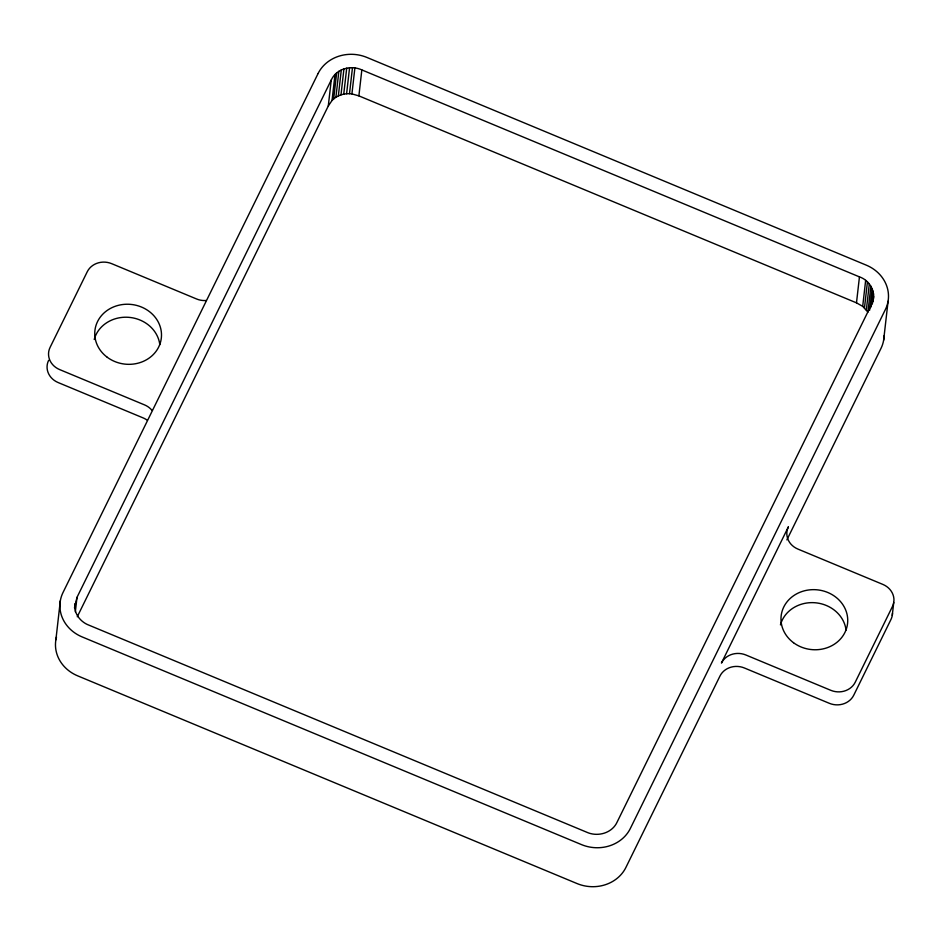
<?xml version="1.0" encoding="UTF-8"?>
<svg xmlns="http://www.w3.org/2000/svg" width="941" height="941" viewBox="0 0 941 941"><rect width="100%" height="100%" fill="white"/><g stroke="black" fill="none" stroke-linecap="round" stroke-linejoin="round"><path stroke-width="1.41" d="M74.974 603.593C73.445 613.05 80.291 621.977 88.948 625.165L586.549 832.138C597.394 837.208 612.015 833.361 617.143 822.034L871.413 304.672C877.412 294.039 870.484 280.571 859.451 276.877L361.838 69.916C351.005 64.835 336.384 68.681 331.256 80.009L76.986 597.37L74.48 607.921M55.884 639.774L60.318 600.829M75.339 611.803L76.986 597.37M77.268 616.755L328.291 105.98L331.256 80.009M328.291 105.98L332.044 100.475L335.008 74.515M332.044 100.475L333.679 98.911L336.631 72.939M333.679 98.911L335.902 97.276L338.854 71.304M335.902 97.276L338.348 95.911L341.301 69.94M338.348 95.911L340.983 94.865L343.935 68.893M340.983 94.865L343.747 94.135L346.711 68.164M343.747 94.135L346.606 93.735L349.57 67.764M346.606 93.735L349.511 93.677L352.475 67.705M870.872 286.182L867.92 312.141L862.697 306.354L856.486 302.849L358.886 95.876L351.922 93.912L354.886 67.952M358.886 95.876L361.838 69.916M856.486 302.849L859.451 276.877M862.697 306.354L865.649 280.394M864.485 307.86L867.437 281.9M866.355 309.907L869.308 283.935M869.649 310.212L872.107 288.569M871.178 306.954L872.989 291.087M872.354 303.767L873.495 293.674M873.095 301.343L873.636 296.286M883.646 340.171L888.081 301.226M892.268 615.438L893.738 602.452M786.888 539.875L880.952 348.488A37.134 33.347 6.5 0 0 884.058 335.831M349.511 93.677L351.922 93.912M780.442 624.895A33.417 30.006 6.5 0 1 814.988 602.746A33.417 30.006 6.5 0 1 846.053 630.082M94.206 339.478A33.417 30.006 6.5 0 1 128.764 317.329A33.417 30.006 6.5 0 1 159.817 344.665M56.507 636.939A37.134 33.347 6.5 0 0 77.668 675.85L577.056 883.564A37.134 33.347 6.5 0 0 625.906 867.437L719.971 676.038A18.561 16.667 6.5 0 1 744.39 667.981L829.315 703.303A18.561 16.667 6.5 0 0 853.734 695.234L890.915 619.59A18.561 16.667 6.5 0 0 892.468 613.261M147.231 420.227A18.561 16.667 6.5 0 0 143.079 417.886L58.154 382.552A18.561 16.667 6.5 0 1 48.603 360.368M152.054 410.452A18.561 16.667 6.5 0 0 144.561 404.901L59.636 369.578A18.561 16.667 6.5 0 1 50.085 347.382L87.266 271.726A18.561 16.667 6.5 0 1 111.685 263.668L196.61 298.991A18.561 16.667 6.5 0 0 206.103 300.497M318.058 73.563L63.012 592.512A37.134 33.347 6.5 0 0 82.102 636.904L581.491 844.606A37.134 33.347 6.5 0 0 630.341 828.48L885.387 309.53A37.134 33.347 6.5 0 0 866.285 265.15L366.896 57.436A37.134 33.347 6.5 0 0 318.058 73.563M788.37 526.889L721.441 663.064A18.561 16.667 6.5 0 1 745.872 654.995L830.797 690.318A18.561 16.667 6.5 0 0 855.216 682.249L892.397 606.604A18.561 16.667 6.5 0 0 882.846 584.408L797.921 549.085A18.561 16.667 6.5 0 1 788.37 526.889M107.286 357.298A33.417 30.006 6.5 0 0 161.123 339.513A33.417 30.006 6.5 0 0 115.966 306.037A33.417 30.006 6.5 0 0 107.286 357.298M793.51 642.715A33.417 30.006 6.5 0 0 847.359 624.942A33.417 30.006 6.5 0 0 802.202 591.454A33.417 30.006 6.5 0 0 793.51 642.715"/></g></svg>
